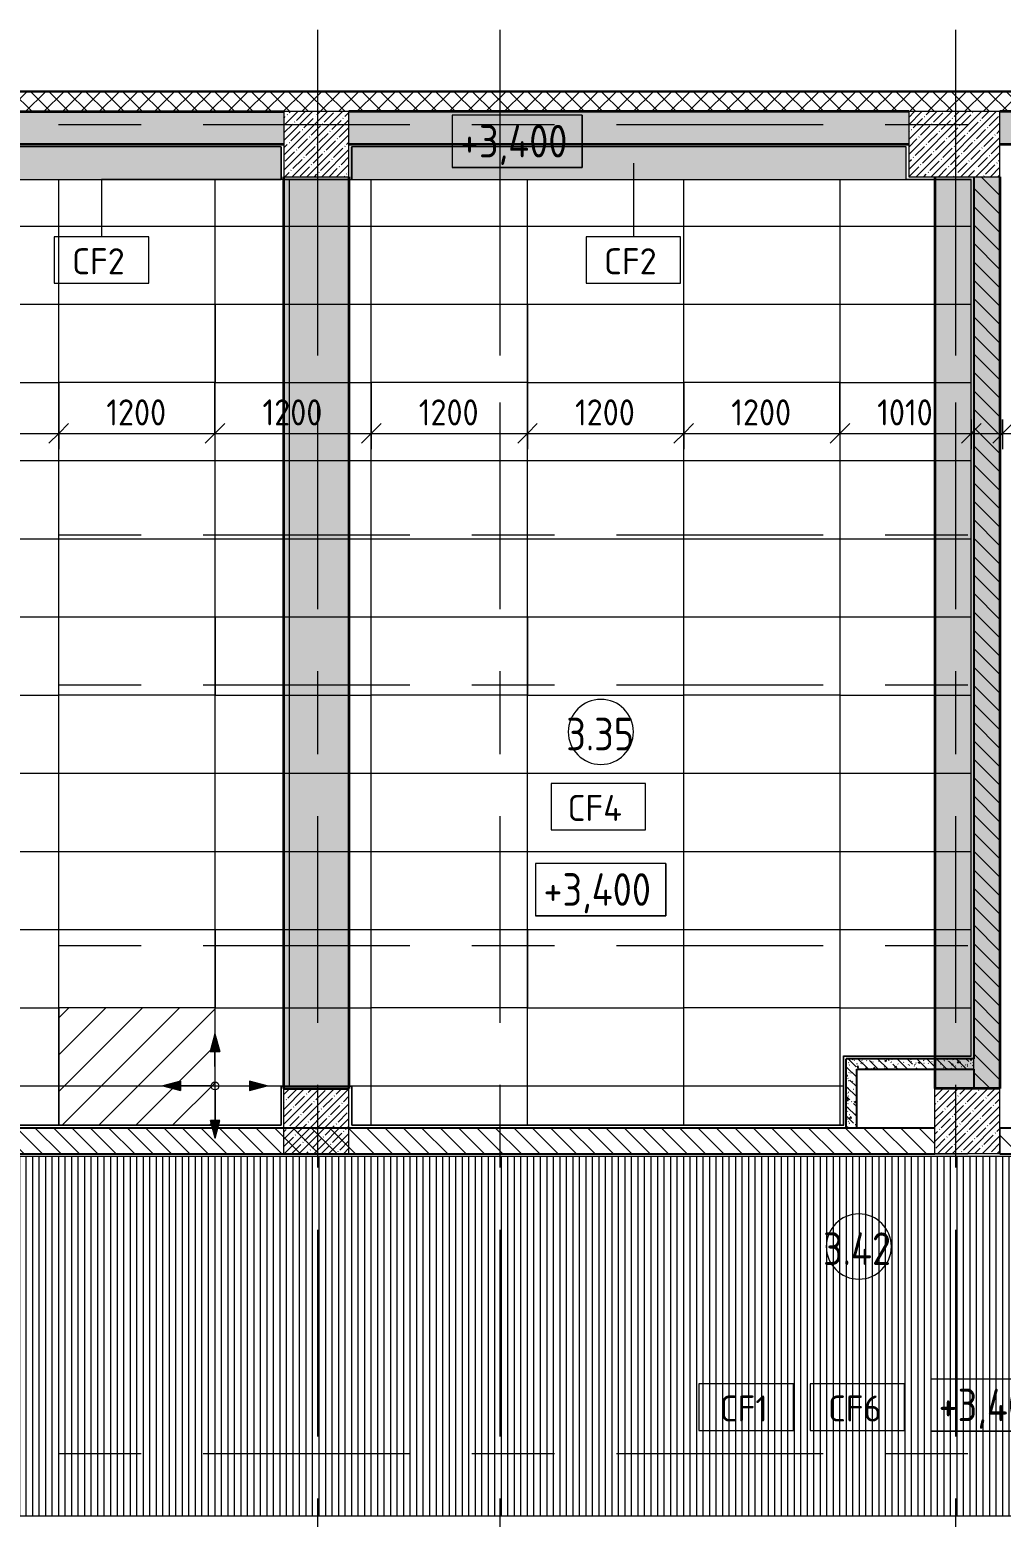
# Model space of a CAD drawing. Header units: millimetres. Extents: x 81469 to 281789, y -8553 to 29000.
# Drawn here: x 103598 to 111060, y 10610 to 22028 of the extents above; entities that cross this region are included whole.
import ezdxf

# ---------------------------------------------------------------- set-up
doc = ezdxf.new("R2010")
doc.units = ezdxf.units.MM
doc.linetypes.add('Осевая', pattern=[3175, 635, -476.25, 1587.5, -476.25])
for name, color, linetype, lineweight in [('A-ANNO-DIMS', 7, 'Continuous', 9), ('A-ANNO-DIMS-100', 7, 'Continuous', 9), ('A-AREA-IDEN', 7, 'Continuous', 9), ('A-CLNG', 7, 'Continuous', 9), ('A-CLNG-IDEN', 7, 'Continuous', 9), ('A-CLNG-PATT', 7, 'Continuous', 9), ('A-DETL', 7, 'Continuous', 9), ('A-DETL-GENF', 7, 'Continuous', 9), ('A-FLOR', 7, 'Continuous', 9), ('A-FLOR-1', 7, 'Continuous', 35), ('A-WALL', 7, 'Continuous', 9), ('G-ANNO-DIMS', 7, 'Continuous', 9), ('I-WALL', 7, 'Continuous', 9), ('S-COLS', 7, 'Continuous', 9), ('Оси', 7, 'Continuous', 9), ('Оси-2', 7, 'Осевая', 9)]:
    doc.layers.add(name, color=color, linetype=linetype, lineweight=lineweight)
for name, color, linetype, lineweight, true_color in [('A-DETL-GENF-1', 7, 'Continuous', 9, 0x004000), ('A-WALL-2', 7, 'Continuous', 25, 0x3c3c3c), ('A-WALL-3', 7, 'Continuous', 35, 0x3c3c3c), ('A-WALL-FNSH-1', 7, 'Continuous', 9, 0x3c3c3c), ('A-WALL-FNSH-2', 7, 'Continuous', 13, 0x3c3c3c)]:
    doc.layers.add(name, color=color, linetype=linetype, lineweight=lineweight, true_color=true_color)
doc.styles.add('GOST Common', font='GOST_Common.ttf', dxfattribs={"width": 0.9, "height": 250})
doc.styles.add('GOST Common_1', font='GOST_Common.ttf', dxfattribs={"height": 200})
doc.styles.add('ISOCPEUR_1', font='isocpeur.ttf', dxfattribs={"width": 0.9, "height": 200})
doc.dimstyles.new('ISO-2_0_0_9К_Средний_округл2', dxfattribs={"dimscale": 304.8, "dimtxt": 199.196235, "dimasz": 0.492126, "dimexe": 0.393701, "dimexo": 0, "dimgap": 0, "dimtad": 1, "dimdec": 0, "dimrnd": 10, "dimzin": 0, "dimdsep": 46, "dimtxsty": 'ISOCPEUR_1', "dimblk1": 'OBLIQUE', "dimblk2": 'OBLIQUE', "dimsah": 1, "dimcen": 0.09, "dimdle": 0.393701, "dimazin": 0, "dimtfac": 1, "dimtdec": 4, "dimtix": 1, "dimtmove": 0, "dimatfit": 3, "dimfxl": 1, "dimtvp": 1, "dimtolj": 1, "dimtzin": 0, "dimarcsym": 2})
pattern_1 = [(45, (0, 0), (-57.024626, 57.024626), []), (45, (57.025, 0), (-57.024626, 57.024626), [100.806, -20.161, 3.353, -16.808])]
pattern_2 = [(135, (0, 0), (-70.71068, -70.71068), [])]
pattern_3 = [(135, (0, 0), (-75.43415, -75.43415), [106.68, -17.78, 3.556, -17.78]), (135, (0, 75.39), (-75.43415, -75.43415), []), (50, (0, 0), (127.52922, -11.15758), [13.335, -146.685]), (355, (0, 0), (-24.66966, 133.74002), [10.668, -117.348]), (100.451, (10.63, -0.93), (102.85973, 122.58178), [11.333, -124.663]), (46.184, (0, 35.56), (189.75516, -29.43036), [20.002, -220.027]), (96.636, (15.81, 33.1), (166.1822, 173.1996), [17, -186.995]), (351.184, (0, 35.56), (166.18393, 173.19757), [16.002, -176.022]), (21, (17.78, 26.67), (106.130265, -71.58603), [13.335, -146.685]), (326, (17.78, 26.67), (43.26188, 128.93175), [10.668, -117.348]), (71.451, (26.62, 20.7), (149.39198, 57.34505), [11.333, -124.663]), (37.5, (0, 0), (2.162228, 59.188357), [3.353, -112.573, 3.353, -115.773, -117.793]), (37.5, (0, 0), (2.162228, 59.188357), [-235.052, 3.353, -114.44]), (7.5, (0, 0), (46.773857, 70.126152), [3.353, -64.567, 3.353, -109.906, -44.894]), (7.5, (0, 0), (46.773857, 70.126152), [-181.178, 3.353, -41.542]), (327.5, (-39.65, 0), (94.913671, -4.010093), [3.353, -41.097, 3.353, -135.331, -184.023]), (327.5, (-39.65, 0), (94.913671, -4.010093), [-183.134, 3.353, -180.67]), (317.5, (-57.43, 0), (103.69057, 17.79882), [3.353, -54.432, 3.353, -88.748, -130.683]), (317.5, (-57.43, 0), (103.69057, 17.79882), [-149.885, 3.353, -127.33])]
pattern_4 = [(180, (105021.1, 15120.96), (-7e-14, -600), []), (270, (105021.1, 15121), (1200, 7e-14), [])]

# ---------------------------------------------------------------- blocks, each defined once
blk = doc.blocks.new('BSC_Колонна _Прямоугольная - 500х500-23282986-План потолков с обозначением видов отделки и геометрии 3 этажа в осях 23-33')
at = {"layer": 'S-COLS'}
h = blk.add_hatch(dxfattribs=at)
h.set_pattern_fill('FP_12', color=256, style=0, pattern_type=2)
h.set_pattern_definition([(45, (-105800, -21150), (-57.024626, 57.024626), []), (45, (-105742.975, -21150), (-57.024626, 57.024626), [100.806, -20.161, 3.353, -16.808])])
h.paths.add_polyline_path([(-250, -250), (250, -250), (250, 250), (-250, 250)])
for p, q in [((250, 250), (-250, 250)), ((-250, 250), (-250, -250)), ((250, -250), (250, 250)), ((-250, -250), (250, -250))]:
    blk.add_line(p, q, dxfattribs=at)
blk = doc.blocks.new('BSC_Колонна _Прямоугольная - 700х500-V3-План потолков с обозначением видов отделки и геометрии 3 этажа в осях 23-33')
at = {"layer": 'S-COLS'}
h = blk.add_hatch(dxfattribs=at)
h.set_pattern_fill('FP_17', color=256, style=0, pattern_type=2)
h.set_pattern_definition([(45, (-110700, -21150), (-57.024626, 57.024626), []), (45, (-110642.975, -21150), (-57.024626, 57.024626), [100.806, -20.161, 3.353, -16.808])])
h.paths.add_polyline_path([(-350, -250), (350, -250), (350, 250), (-350, 250)])
for p, q in [((350, 250), (-350, 250)), ((-350, 250), (-350, -250)), ((350, -250), (350, 250)), ((-350, -250), (350, -250))]:
    blk.add_line(p, q, dxfattribs=at)
blk = doc.blocks.new('Начало раскладки_красным - Начало раскладки_красным-26102174-План потолков с обозначением видов отделки и геометрии 3 этажа в осях 23-33')
at = {"layer": 'A-DETL-GENF'}
for points in [[(-36, 265), (36, 265), (0, 400)], [(-265, -36), (-265, 36), (-400, 0)], [(265, -36), (400, 0), (265, 36)], [(0, -400), (36, -265), (-36, -265)]]:
    blk.add_hatch(color=256, dxfattribs=at).paths.add_polyline_path(points)
for p, q in [((0, 400), (-36, 265)), ((0, 400), (-36, 265)), ((36, 265), (0, 400)), ((0, 400), (36, 265)), ((-36, 265), (36, 265)), ((-36, 265), (36, 265)), ((0, 30), (0, 265)), ((-265, 36), (-400, 0)), ((-400, 0), (-265, 36)), ((-400, 0), (-265, -36)), ((-400, 0), (-265, -36)), ((-265, -36), (-265, 36)), ((-265, 36), (-265, -36)), ((-30, 0), (-265, 0)), ((30, 0), (265, 0)), ((400, 0), (265, 36)), ((265, 36), (265, -36)), ((400, 0), (265, 36)), ((265, 36), (265, -36)), ((400, 0), (265, -36)), ((0, -30), (0, -265)), ((265, -36), (400, 0)), ((36, -265), (-36, -265)), ((-36, -265), (0, -400)), ((0, -400), (-36, -265)), ((-36, -265), (36, -265)), ((0, -400), (36, -265)), ((0, -400), (36, -265))]:
    blk.add_line(p, q, dxfattribs=at)
blk.add_circle((0, 0), 30, dxfattribs=at)
blk = doc.blocks.new('Марка_Помещения - Номер-25198446-План потолков с обозначением видов отделки и геометрии 3 этажа в осях 23-33')
at = {"layer": 'A-AREA-IDEN'}
for start, end in [(360, 180), (180, 360)]:
    blk.add_arc((0, 0), 2.5, start, end, dxfattribs=at)
blk = doc.blocks.new('М_потолков - Марка_ Имя типа-25382930-План потолков с обозначением видов отделки и геометрии 3 этажа в осях 23-33')
at = {"layer": 'A-CLNG-IDEN'}
for p, q in [((3.625, 1.984375), (-3.625, 1.984375)), ((-3.625, 1.984375), (-3.625, -1.59375)), ((3.625, -1.59375), (3.625, 1.984375)), ((-3.625, -1.59375), (3.625, -1.59375))]:
    blk.add_line(p, q, dxfattribs=at)
blk = doc.blocks.new('Высотные отметки - 10х4_h_-17668695-План потолков с обозначением видов отделки и геометрии 3 этажа в осях 23-33')
at = {"layer": 'G-ANNO-DIMS'}
for p, q in [((-5, 4), (-5, 0)), ((5, 4), (-5, 4)), ((5, 4), (-5, 4)), ((-5, 4), (-5, 0)), ((5, 4), (5, 0)), ((5, 0), (5, 4)), ((5, 0), (-5, 0)), ((-5, 0), (5, 0))]:
    blk.add_line(p, q, dxfattribs=at)
blk = doc.blocks.new('DIMBLOCK38-План потолков с обозначением видов отделки и геометрии 3 этажа в осях 23-33')
at = {"layer": 'A-ANNO-DIMS-100'}
for p, q in [((102621, 19321), (102621, 18810)), ((102621, 18930), (102621, 19321)), ((103821, 19321), (103821, 18810)), ((103821, 18930), (103821, 19321)), ((102621, 18930), (103821, 18930))]:
    blk.add_line(p, q, dxfattribs=at)
at = {"layer": 'A-ANNO-DIMS-100', "lineweight": 20}
for p, q in [((102621, 18930), (102696, 19005)), ((103821, 18930), (103896, 19005)), ((102621, 18930), (102546, 18855)), ((103821, 18930), (103746, 18855))]:
    blk.add_line(p, q, dxfattribs=at)
at = {"layer": 'A-ANNO-DIMS-100', "color": 0, "insert": (102986, 19191), "char_height": 200, "width": 565.41, "attachment_point": 1, "line_spacing_factor": 1.149209, "style": 'ISOCPEUR_1'}
blk.add_mtext('1200', dxfattribs=at)
blk = doc.blocks.new('_Oblique')
at = {"color": 0, "linetype": 'ByBlock', "lineweight": -2}
blk.add_line((-0.5, -0.5), (0.5, 0.5), dxfattribs=at)
blk = doc.blocks.new('DIMBLOCK39-План потолков с обозначением видов отделки и геометрии 3 этажа в осях 23-33')
at = {"layer": 'A-ANNO-DIMS-100'}
for p, q in [((103821, 19321), (103821, 18810)), ((103821, 18930), (103821, 19321)), ((105021, 19321), (105021, 18810)), ((105021, 18930), (105021, 19321)), ((103821, 18930), (105021, 18930))]:
    blk.add_line(p, q, dxfattribs=at)
at = {"layer": 'A-ANNO-DIMS-100', "lineweight": 20}
for p, q in [((103821, 18930), (103896, 19005)), ((105021, 18930), (105096, 19005)), ((103821, 18930), (103746, 18855)), ((105021, 18930), (104946, 18855))]:
    blk.add_line(p, q, dxfattribs=at)
at = {"layer": 'A-ANNO-DIMS-100', "color": 0, "insert": (104186, 19191), "char_height": 200, "width": 565.41, "attachment_point": 1, "line_spacing_factor": 1.149209, "style": 'ISOCPEUR_1'}
blk.add_mtext('1200', dxfattribs=at)
blk = doc.blocks.new('DIMBLOCK40-План потолков с обозначением видов отделки и геометрии 3 этажа в осях 23-33')
at = {"layer": 'A-ANNO-DIMS-100'}
for p, q in [((105021, 19321), (105021, 18810)), ((105021, 18930), (105021, 19321)), ((106221, 19321), (106221, 18810)), ((106221, 18930), (106221, 19321)), ((105021, 18930), (106221, 18930))]:
    blk.add_line(p, q, dxfattribs=at)
at = {"layer": 'A-ANNO-DIMS-100', "lineweight": 20}
for p, q in [((105021, 18930), (105096, 19005)), ((106221, 18930), (106296, 19005)), ((105021, 18930), (104946, 18855)), ((106221, 18930), (106146, 18855))]:
    blk.add_line(p, q, dxfattribs=at)
at = {"layer": 'A-ANNO-DIMS-100', "color": 0, "insert": (105386, 19191), "char_height": 200, "width": 565.41, "attachment_point": 1, "line_spacing_factor": 1.149209, "style": 'ISOCPEUR_1'}
blk.add_mtext('1200', dxfattribs=at)
blk = doc.blocks.new('DIMBLOCK41-План потолков с обозначением видов отделки и геометрии 3 этажа в осях 23-33')
at = {"layer": 'A-ANNO-DIMS-100'}
for p, q in [((106221, 19321), (106221, 18810)), ((106221, 18930), (106221, 19321)), ((107421, 19321), (107421, 18810)), ((107421, 18930), (107421, 19321)), ((106221, 18930), (107421, 18930))]:
    blk.add_line(p, q, dxfattribs=at)
at = {"layer": 'A-ANNO-DIMS-100', "lineweight": 20}
for p, q in [((106221, 18930), (106296, 19005)), ((107421, 18930), (107496, 19005)), ((106221, 18930), (106146, 18855)), ((107421, 18930), (107346, 18855))]:
    blk.add_line(p, q, dxfattribs=at)
at = {"layer": 'A-ANNO-DIMS-100', "color": 0, "insert": (106586, 19191), "char_height": 200, "width": 565.41, "attachment_point": 1, "line_spacing_factor": 1.149209, "style": 'ISOCPEUR_1'}
blk.add_mtext('1200', dxfattribs=at)
blk = doc.blocks.new('DIMBLOCK42-План потолков с обозначением видов отделки и геометрии 3 этажа в осях 23-33')
at = {"layer": 'A-ANNO-DIMS-100'}
for p, q in [((107421, 19321), (107421, 18810)), ((107421, 18930), (107421, 19321)), ((108621, 19321), (108621, 18810)), ((108621, 18930), (108621, 19321)), ((107421, 18930), (108621, 18930))]:
    blk.add_line(p, q, dxfattribs=at)
at = {"layer": 'A-ANNO-DIMS-100', "lineweight": 20}
for p, q in [((107421, 18930), (107496, 19005)), ((108621, 18930), (108696, 19005)), ((107421, 18930), (107346, 18855)), ((108621, 18930), (108546, 18855))]:
    blk.add_line(p, q, dxfattribs=at)
at = {"layer": 'A-ANNO-DIMS-100', "color": 0, "insert": (107786, 19191), "char_height": 200, "width": 565.41, "attachment_point": 1, "line_spacing_factor": 1.149209, "style": 'ISOCPEUR_1'}
blk.add_mtext('1200', dxfattribs=at)
blk = doc.blocks.new('DIMBLOCK43-План потолков с обозначением видов отделки и геометрии 3 этажа в осях 23-33')
at = {"layer": 'A-ANNO-DIMS-100'}
for p, q in [((108621, 19321), (108621, 18810)), ((108621, 18930), (108621, 19321)), ((109821, 19321), (109821, 18810)), ((109821, 18930), (109821, 19321)), ((108621, 18930), (109821, 18930))]:
    blk.add_line(p, q, dxfattribs=at)
at = {"layer": 'A-ANNO-DIMS-100', "lineweight": 20}
for p, q in [((108621, 18930), (108696, 19005)), ((109821, 18930), (109896, 19005)), ((108621, 18930), (108546, 18855)), ((109821, 18930), (109746, 18855))]:
    blk.add_line(p, q, dxfattribs=at)
at = {"layer": 'A-ANNO-DIMS-100', "color": 0, "insert": (108986, 19191), "char_height": 200, "width": 565.41, "attachment_point": 1, "line_spacing_factor": 1.149209, "style": 'ISOCPEUR_1'}
blk.add_mtext('1200', dxfattribs=at)
blk = doc.blocks.new('DIMBLOCK44-План потолков с обозначением видов отделки и геометрии 3 этажа в осях 23-33')
at = {"layer": 'A-ANNO-DIMS-100'}
for p, q in [((109821, 19321), (109821, 18810)), ((109821, 18930), (109821, 19321)), ((110830, 19036), (110830, 18810)), ((110830, 18930), (110830, 19036)), ((109821, 18930), (110950, 18930))]:
    blk.add_line(p, q, dxfattribs=at)
at = {"layer": 'A-ANNO-DIMS-100', "lineweight": 20}
for p, q in [((109821, 18930), (109896, 19005)), ((110830, 18930), (110905, 19005)), ((109821, 18930), (109746, 18855)), ((110830, 18930), (110755, 18855))]:
    blk.add_line(p, q, dxfattribs=at)
at = {"layer": 'A-ANNO-DIMS-100', "color": 0, "insert": (110107, 19191), "char_height": 200, "width": 524.04, "attachment_point": 1, "line_spacing_factor": 1.149209, "style": 'ISOCPEUR_1'}
blk.add_mtext('1010', dxfattribs=at)
blk = doc.blocks.new('DIMBLOCK45-План потолков с обозначением видов отделки и геометрии 3 этажа в осях 23-33')
at = {"layer": 'A-ANNO-DIMS-100'}
for p, q in [((111671, 19321), (111671, 18810)), ((111671, 18930), (111671, 19321)), ((111070, 19036), (111070, 18810)), ((111070, 18930), (111070, 19036)), ((110950, 18930), (111671, 18930))]:
    blk.add_line(p, q, dxfattribs=at)
at = {"layer": 'A-ANNO-DIMS-100', "lineweight": 20}
for p, q in [((111070, 18930), (111145, 19005)), ((111671, 18930), (111746, 19005)), ((111070, 18930), (110995, 18855)), ((111671, 18930), (111596, 18855))]:
    blk.add_line(p, q, dxfattribs=at)
at = {"layer": 'A-ANNO-DIMS-100', "color": 0, "insert": (111181, 19191), "char_height": 200, "width": 455.09, "attachment_point": 1, "line_spacing_factor": 1.149209, "style": 'ISOCPEUR_1'}
blk.add_mtext('600', dxfattribs=at)

msp = doc.modelspace()

# ---------------------------------------------------------------- hatches: boundary and pattern name
at = {"layer": 'A-CLNG-PATT'}
h = msp.add_hatch(color=256, dxfattribs=at)
h.paths.add_polyline_path([(104588.5, 20879), (105529, 20879), (105529, 21129), (100821, 21129), (100821, 20879), (101718.5, 20879)])
h.paths.add_polyline_path([(110328.4, 20879), (110329, 20879), (110328.4, 21129), (106071, 21129), (106071, 20879), (107458.4, 20879)])
h = msp.add_hatch(dxfattribs=at)
h.set_pattern_fill('FP_23', color=256, style=0, pattern_type=2)
h.set_pattern_definition(pattern_4)
h.paths.add_polyline_path([(109849, 13621), (109849, 14151), (110550, 14151), (110550, 20879), (106050, 20879), (106050, 13921), (106071, 13921), (106071, 13621), (107458.4, 13621)])
h.paths.add_polyline_path([(105421.1, 13621), (105529, 13621), (105529, 13921), (105550, 13921), (105550, 20879), (100821, 20879), (100821, 13921), (101121, 13921), (101121, 13621), (104994.5, 13621), (104985, 13656.2), (105057.5, 13656.2), (105048.1, 13621), (105286.1, 13621)])
h.paths.add_polyline_path([(104756.4, 13884.6), (104621.1, 13920.7), (104756.3, 13957)])
h.paths.add_polyline_path([(105285.9, 13884.9), (105285.9, 13957.4), (105421.1, 13921.2), (105367.7, 13906.8)])
h.paths.add_polyline_path([(104984.7, 14185.7), (105021.1, 14320.1), (105057.2, 14185.8), (105021.1, 14185.7)])
h.paths.add_polyline_path([(109821.1, 14521), (108621.1, 14521), (108621.1, 15121), (109821.1, 15121)])
h.paths.add_polyline_path([(107421.1, 14521), (106221.1, 14521), (106221.1, 15121), (107421.1, 15121)])
h.paths.add_polyline_path([(104984.7, 14521), (103821.1, 14521), (103821.1, 15121), (105021.1, 15121), (105021.1, 14521)])
h.paths.add_polyline_path([(101718.5, 14521), (101421.1, 14521), (101421.1, 15121), (102621.1, 15121), (102621.1, 14521)])
h.paths.add_polyline_path([(109821.1, 16921), (108621.1, 16921), (108621.1, 17521), (109821.1, 17521), (109821.1, 17514.4)])
h.paths.add_polyline_path([(107421.1, 16921), (106221.1, 16921), (106221.1, 17521), (107421.1, 17521), (107421.1, 17514.4)])
h.paths.add_polyline_path([(104588.5, 16921), (103821.1, 16921), (103821.1, 17521), (105021.1, 17521), (105021.1, 16921)])
h.paths.add_polyline_path([(101718.5, 16921), (101421.1, 16921), (101421.1, 17521), (102621.1, 17521), (102621.1, 16921)])
h.paths.add_polyline_path([(108621.1, 19321), (108621.1, 19921), (109821.1, 19921), (109821.1, 19321)])
h.paths.add_polyline_path([(107421.1, 19321), (106221.1, 19321), (106221.1, 19921), (107421.1, 19921), (107421.1, 19569.2)])
h.paths.add_polyline_path([(103821.1, 19321), (103821.1, 19921), (105021.1, 19921), (105021.1, 19321), (104588.5, 19321)])
h.paths.add_polyline_path([(101718.5, 19321), (101421.1, 19321), (101421.1, 19921), (102621.1, 19921), (102621.1, 19321)])
h = msp.add_hatch(dxfattribs=at)
h.set_pattern_fill('FP_23', color=256, style=0, pattern_type=2)
h.set_pattern_definition(pattern_4)
h.paths.add_polyline_path([(106048.5, 13921), (106050, 13921), (106050, 20879), (105550, 20879), (105550, 13921), (106023.4, 13921)])
h.paths.add_polyline_path([(110550, 14151), (110829, 14151), (110829, 20879), (110550, 20879), (110550, 14253.4)])
h = msp.add_hatch(dxfattribs=at)
h.set_pattern_fill('FP_29', color=256, style=0, pattern_type=2)
h.set_pattern_definition([(90, (100421, 23567.89), (-50, 3e-15), [])])
h.paths.add_polyline_path([(121189, 10621), (121189, 12429), (120359, 12429), (120359, 13379), (98721, 13379), (98721, 11730.7), (98755.1, 11603.8), (98721, 11603.7), (98721, 11341), (98983.8, 11341), (98983.7, 11375.4), (99112.4, 11341), (100830, 11341), (100830, 10621), (118938.4, 10621)])
at = {"layer": 'A-DETL-GENF-1'}
h = msp.add_hatch(dxfattribs=at)
h.set_pattern_fill('FP_33', color=256, style=0, pattern_type=2)
h.set_pattern_definition([(45, (0, 0), (-141.42136, 141.42136), [])])
h.paths.add_polyline_path([(104984.7, 13620), (104994.8, 13620), (104985, 13656.2), (105021.1, 13656.2), (105021.1, 14185.7), (104985, 14186.9), (105021.1, 14321), (105021.1, 14521), (103821.1, 14521), (103821.1, 13620), (104756.4, 13620)])
h.paths.add_polyline_path([(104756.4, 13884.6), (104621.1, 13920.7), (104756.3, 13957)])
at = {"layer": 'A-FLOR'}
h = msp.add_hatch(dxfattribs=at)
h.set_pattern_fill('FP_1', color=256, style=0, pattern_type=2)
h.set_pattern_definition(pattern_1)
h.paths.add_polyline_path([(98848.5, 11120), (100589, 11120), (100589, 11320), (99047.4, 11320), (98983.8, 11302.9), (98983.7, 11320), (98212.2, 11320), (98212.3, 11302.6), (98147.2, 11320), (97639, 11320), (97639, 11120)])
h.paths.add_polyline_path([(111050, 13900), (111050, 20900), (110550, 20900), (110550, 13900)])
h.paths.add_polyline_path([(116100.4, 13900), (116100.4, 20900), (115600.4, 20900), (115600.4, 13900), (116068.4, 13900)])
h.paths.add_polyline_path([(105550, 13900), (106050, 13900), (106050, 20900), (105550, 20900), (105550, 15459.6)])
at = {"layer": 'A-WALL'}
h = msp.add_hatch(dxfattribs=at)
h.set_pattern_fill('FP_2', color=256, style=0, pattern_type=2)
h.set_pattern_definition([(45, (0, 0), (-70.71068, 70.71068), []), (135, (0, 0), (-70.71068, -70.71068), [])])
h.paths.add_polyline_path([(125080, 21400), (125230, 21400), (125230, 21550), (96610, 21550), (96610, 21400), (124830, 21400)])
h.paths.add_polyline_path([(93310, 21400), (93310, 21550), (93290, 21550), (93290, 21400)])
at = {"layer": 'I-WALL'}
h = msp.add_hatch(dxfattribs=at)
h.set_pattern_fill('FP_1', color=256, style=0, pattern_type=2)
h.set_pattern_definition(pattern_1)
h.paths.add_polyline_path([(110350, 21150), (110350, 21400), (106050, 21400), (106050, 21150), (110328.4, 21150)])
h.paths.add_polyline_path([(121040, 21150), (121040, 21400), (120850, 21400), (120850, 21150)])
h.paths.add_polyline_path([(120150, 21150), (120150, 21400), (116100.4, 21400), (116100.4, 21150), (118938.4, 21150)])
h.paths.add_polyline_path([(105550, 21150), (105550, 21400), (100800, 21400), (100800, 21150), (104588.5, 21150)])
h.paths.add_polyline_path([(115600.4, 21150), (115600.4, 21400), (111050, 21400), (111050, 21150), (114633.4, 21150)])
h = msp.add_hatch(dxfattribs=at)
h.set_pattern_fill('FP_3', color=256, style=0, pattern_type=2)
h.set_pattern_definition(pattern_2)
h.paths.add_polyline_path([(111050, 13900), (111050, 20900), (110850, 20900), (110850, 13900)])
h = msp.add_hatch(dxfattribs=at)
h.set_pattern_fill('FP_9', color=256, style=0, pattern_type=2)
h.set_pattern_definition(pattern_3)
h.paths.add_polyline_path([(109950, 13600), (109950, 14130), (109870, 14130), (109870, 13600)])
h = msp.add_hatch(dxfattribs=at)
h.set_pattern_fill('FP_9', color=256, style=0, pattern_type=2)
h.set_pattern_definition(pattern_3)
h.paths.add_polyline_path([(110328.4, 14050), (110850, 14050), (110850, 14130), (109950, 14130), (109950, 14050)])
h = msp.add_hatch(dxfattribs=at)
h.set_pattern_fill('FP_3', color=256, style=0, pattern_type=2)
h.set_pattern_definition(pattern_2)
h.paths.add_polyline_path([(115600, 13400), (115600, 13600), (112892.1, 13600), (112871.2, 13522), (112850.3, 13600), (111050, 13600), (111050, 13400), (113198.4, 13400)])
h.paths.add_polyline_path([(120460, 13400), (120930, 13400), (120930, 13600), (116100, 13600), (116100, 13400), (120380, 13400)])
h.paths.add_polyline_path([(110550, 13400), (110550, 13600), (105042.5, 13600), (105021.4, 13521), (105000.1, 13600), (101100, 13600), (101100, 13400), (110328.4, 13400)])
at = {"layer": 'S-COLS'}
h = msp.add_hatch(dxfattribs=at)
h.set_pattern_fill('FP_1', color=256, style=0, pattern_type=2)
h.set_pattern_definition(pattern_1)
h.paths.add_polyline_path([(105550, 13400), (106050, 13400), (106050, 13900), (105550, 13900), (105550, 13404.9)])
h = msp.add_hatch(dxfattribs=at)
h.set_pattern_fill('FP_1', color=256, style=0, pattern_type=2)
h.set_pattern_definition(pattern_1)
h.paths.add_polyline_path([(110550, 13400), (111050, 13400), (111050, 13900), (110550, 13900), (110550, 13404.9)])

# ---------------------------------------------------------------- linework, layer by layer
at = {"layer": 'A-CLNG'}
for p, q in [((105529, 21129), (100821, 21129)), ((105529, 20879), (105529, 21129)), ((110329, 21129), (106071, 21129)), ((110329, 20879), (110329, 21129)), ((100821, 20879), (105529, 20879)), ((105550, 20879), (110829, 20879)), ((103821.1, 19321), (103821.1, 19921)), ((103821.1, 19921), (105021.1, 19921)), ((105021.1, 19921), (105021.1, 19321)), ((106221.1, 19321), (106221.1, 19921)), ((106221.1, 19921), (107421.1, 19921)), ((107421.1, 19921), (107421.1, 19321)), ((108621.1, 19321), (108621.1, 19921)), ((108621.1, 19921), (109821.1, 19921)), ((109821.1, 19921), (109821.1, 19321)), ((105021.1, 19321), (103821.1, 19321)), ((107421.1, 19321), (106221.1, 19321)), ((109821.1, 19321), (108621.1, 19321)), ((103821.1, 16921), (103821.1, 17521)), ((103821.1, 17521), (105021.1, 17521)), ((105021.1, 17521), (105021.1, 16921)), ((106221.1, 16921), (106221.1, 17521)), ((106221.1, 17521), (107421.1, 17521)), ((107421.1, 17521), (107421.1, 16921)), ((108621.1, 16921), (108621.1, 17521)), ((108621.1, 17521), (109821.1, 17521)), ((109821.1, 17521), (109821.1, 16921)), ((105021.1, 16921), (103821.1, 16921)), ((107421.1, 16921), (106221.1, 16921)), ((109821.1, 16921), (108621.1, 16921)), ((103821.1, 14521), (103821.1, 15121)), ((103821.1, 15121), (105021.1, 15121)), ((105021.1, 15121), (105021.1, 14521)), ((106221.1, 14521), (106221.1, 15121)), ((106221.1, 15121), (107421.1, 15121)), ((107421.1, 15121), (107421.1, 14521)), ((108621.1, 14521), (108621.1, 15121)), ((108621.1, 15121), (109821.1, 15121)), ((109821.1, 15121), (109821.1, 14521)), ((105021.1, 14521), (103821.1, 14521)), ((107421.1, 14521), (106221.1, 14521)), ((109821.1, 14521), (108621.1, 14521)), ((106071, 13921), (106071, 13621)), ((101121, 13621), (104994.5, 13621)), ((105048.1, 13621), (105529, 13621)), ((120359, 13379), (98721, 13379)), ((100830, 10621), (121189, 10621))]:
    msp.add_line(p, q, dxfattribs=at)
at = {"layer": 'A-CLNG-IDEN'}
for p, q in [((108234.9, 21004.8), (108234.9, 20439.8)), ((104149.4, 20879), (104149.4, 20439.8)), ((105575, 20879), (104149.4, 20879))]:
    msp.add_line(p, q, dxfattribs=at)
at = {"layer": 'A-DETL'}
for p, q in [((105021.1, 14521), (103821.1, 14521)), ((103821.1, 14521), (103821.1, 13620)), ((105021.1, 14320.1), (105021.1, 14521)), ((105021.1, 13656.2), (105021.1, 14185.7)), ((103821.1, 13620), (104994.8, 13620))]:
    msp.add_line(p, q, dxfattribs=at)
at = {"layer": 'A-FLOR-1'}
for p, q in [((105550, 13900), (105550, 20900)), ((106050, 20900), (106050, 13900)), ((110550, 20900), (110550, 13900)), ((111050, 20900), (111050, 13900)), ((105550, 13900), (106050, 13900)), ((111050, 13900), (110550, 13900))]:
    msp.add_line(p, q, dxfattribs=at)
at = {"layer": 'A-WALL'}
for p, q in [((125230, 21550), (96610, 21550)), ((110850, 14050), (110850, 14130)), ((110850, 13900), (111050, 13900)), ((110550, 13400), (110550, 13600)), ((111050, 13600), (111050, 13400))]:
    msp.add_line(p, q, dxfattribs=at)
at = {"layer": 'A-WALL-2'}
for p, q in [((110850, 20900), (110850, 14130)), ((109870, 13600), (109870, 14130)), ((110850, 14130), (109870, 14130)), ((109950, 13600), (109950, 14050)), ((109950, 14050), (110850, 14050)), ((110850, 14050), (110850, 13900)), ((101100, 13600), (105000.1, 13600)), ((105042.5, 13600), (110550, 13600)), ((111050, 13600), (112850.3, 13600)), ((101100, 13400), (110550, 13400)), ((111050, 13400), (115600, 13400))]:
    msp.add_line(p, q, dxfattribs=at)
at = {"layer": 'A-WALL-3'}
for p, q in [((100800, 21400), (105550, 21400)), ((110350, 21400), (106050, 21400)), ((115600.4, 21400), (111050, 21400)), ((100800, 21150), (105550, 21150)), ((106050, 21150), (110350, 21150)), ((111050, 21150), (115600.4, 21150))]:
    msp.add_line(p, q, dxfattribs=at)
at = {"layer": 'A-WALL-FNSH-1'}
msp.add_line((125238, 21558), (96610, 21558), dxfattribs=at)
at = {"layer": 'A-WALL-FNSH-2'}
msp.add_line((125233, 21553), (96610, 21553), dxfattribs=at)
at = {"layer": 'I-WALL'}
for p, q in [((105529, 21130), (100820, 21130)), ((104650.2, 21130), (104650.2, 21129)), ((105529, 21130), (105529, 21129)), ((105530, 21130), (105530, 20879)), ((110330, 21130), (106070, 21130)), ((106070, 20879), (106070, 21130)), ((106071, 21129), (106070, 21129)), ((106071, 21129), (106071, 20879)), ((106850.4, 21130), (106850.4, 21129)), ((107750.4, 21130), (107750.4, 21129)), ((109050.4, 21130), (109050.4, 21129)), ((109950.4, 21130), (109950.4, 21129)), ((110329, 21130), (110329, 21129)), ((110330, 20880), (110330, 21130)), ((105570, 20900), (106050, 20900)), ((110350, 20900), (110850, 20900)), ((105529, 20879.5), (105530, 20879.5)), ((105550, 20879), (105530, 20879)), ((106050, 20880), (105550, 20880)), ((105590, 20880), (105590, 13920)), ((106050, 20880), (106070, 20880)), ((110830, 20880), (110330, 20880)), ((110829, 14151), (110829, 20879)), ((110830, 14150), (110830, 20880)), ((109849, 13621), (109849, 14151)), ((109849, 14151), (110829, 14151)), ((109850, 13620), (109850, 14150)), ((109850, 14150), (110830, 14150)), ((105529, 13621), (105529, 13921)), ((105529, 13921), (106071, 13921)), ((105530, 13921), (105530, 13620)), ((105530, 13920), (106071, 13920)), ((106050, 13900), (105550, 13900)), ((106070, 13920), (106070, 13620)), ((101120, 13620), (104994.8, 13620)), ((105047.8, 13620), (105530, 13620)), ((105529, 13621), (105530, 13621)), ((106071, 13621), (109849, 13621)), ((106071, 13621), (106071, 13620)), ((106071, 13620), (109850, 13620)), ((120360, 13380), (98721, 13380)), ((100829, 10620), (121210, 10620))]:
    msp.add_line(p, q, dxfattribs=at)
at = {"layer": 'S-COLS'}
for p, q in [((105550, 13400), (105550, 13900)), ((105550, 13900), (106050, 13900)), ((106050, 13400), (106050, 13900)), ((110550, 13600), (110550, 13900)), ((110550, 13900), (110850, 13900)), ((110850, 13900), (111050, 13900)), ((111050, 13600), (111050, 13900)), ((110550, 13400), (110550, 13600)), ((111050, 13400), (111050, 13600)), ((106050, 13400), (105550, 13400)), ((111050, 13400), (110550, 13400))]:
    msp.add_line(p, q, dxfattribs=at)
at = {"layer": 'Оси'}
for p, q in [((105810, 19528.3), (105810, 22028.3)), ((107210, 19528.3), (107210, 22028.3)), ((110710, 19528.3), (110710, 22028.3))]:
    msp.add_line(p, q, dxfattribs=at)
at = {"layer": 'Оси-2'}
for p, q in [((84769.4, 21300), (122580, 21300)), ((105810, 593.7), (105810, 19528.3)), ((107210, 593.7), (107210, 19528.3)), ((110710, 593.7), (110710, 19528.3)), ((84769.4, 18150), (122580, 18150)), ((84769.4, 17000), (122580, 17000)), ((84769.4, 15000), (121980, 15000)), ((84769.4, 13400), (121980, 13400)), ((84769.4, 11100), (122580, 11100))]:
    msp.add_line(p, q, dxfattribs=at)

# ---------------------------------------------------------------- block references
at = {"layer": 'A-AREA-IDEN', "xscale": 99.99999999999993, "yscale": 99.99999999999993, "zscale": 99.99999999999993}
for p in [(107984.7, 16638.4), (109966.1, 12687.8)]:
    msp.add_blockref('Марка_Помещения - Номер-25198446-План потолков с обозначением видов отделки и геометрии 3 этажа в осях 23-33', p, dxfattribs=at)
at = {"layer": 'A-CLNG-IDEN', "xscale": 99.99999999999993, "yscale": 99.99999999999993, "zscale": 99.99999999999993}
for p in [(104149.4, 20241.3), (108234.9, 20241.3), (107964.8, 16044.9), (109100.6, 11434.9), (109955, 11434.9)]:
    msp.add_blockref('М_потолков - Марка_ Имя типа-25382930-План потолков с обозначением видов отделки и геометрии 3 этажа в осях 23-33', p, dxfattribs=at)
at = {"layer": 'A-DETL-GENF', "rotation": 270.0335966872863}
msp.add_blockref('Начало раскладки_красным - Начало раскладки_красным-26102174-План потолков с обозначением видов отделки и геометрии 3 этажа в осях 23-33', (105021.1, 13921), dxfattribs=at)
at = {"layer": 'G-ANNO-DIMS', "xscale": 99.99999999999993, "yscale": 99.99999999999993, "zscale": 99.99999999999993}
for p in [(107342.3, 20971.4), (107983.9, 15227.1), (111018.8, 11270.3)]:
    msp.add_blockref('Высотные отметки - 10х4_h_-17668695-План потолков с обозначением видов отделки и геометрии 3 этажа в осях 23-33', p, dxfattribs=at)
at = {"layer": 'S-COLS'}
for name, p in [('BSC_Колонна _Прямоугольная - 500х500-23282986-План потолков с обозначением видов отделки и геометрии 3 этажа в осях 23-33', (105800, 21150)), ('BSC_Колонна _Прямоугольная - 700х500-V3-План потолков с обозначением видов отделки и геометрии 3 этажа в осях 23-33', (110700, 21150))]:
    msp.add_blockref(name, p, dxfattribs=at)

# ---------------------------------------------------------------- texts
at = {"layer": 'A-AREA-IDEN', "char_height": 250, "attachment_point": 1, "style": 'GOST Common'}
for s, insert, width in [('3.35', (107718.9, 16746.9), 663.797), ('3.42', (109691.4, 12796.3), 685.443)]:
    msp.add_mtext(s, dxfattribs=dict(at, insert=insert, width=width))
at = {"layer": 'A-CLNG-IDEN', "char_height": 200, "attachment_point": 1, "style": 'GOST Common_1'}
for s, insert, width in [('CF2', (103923.6, 20351.1), 529.114), ('CF2', (108009.1, 20351.1), 529.114), ('CF4', (107728.9, 16154.6), 553.164), ('CF1', (108897.8, 11544.6), 472.996), ('CF6', (109729.2, 11544.6), 529.114)]:
    msp.add_mtext(s, dxfattribs=dict(at, insert=insert, width=width))
at = {"layer": 'G-ANNO-DIMS', "char_height": 250, "width": 1055.976, "attachment_point": 1, "line_spacing_factor": 1.022761, "style": 'GOST Common'}
for insert in [(106902.3, 21298.1), (107543.9, 15553.8), (110578.8, 11597)]:
    msp.add_mtext('+3,400', dxfattribs=dict(at, insert=insert))

# ---------------------------------------------------------------- dimensions: what is measured, and where the dimension line sits
at = {"layer": 'A-ANNO-DIMS'}
for base, p1, p2, override, picture, middle in [((103821.1, 18930.1), (102621.1, 19321), (103821.1, 19321), {"dimpost": '<>', "dimfxl": 1199.99251}, 'DIMBLOCK38-План потолков с обозначением видов отделки и геометрии 3 этажа в осях 23-33', (103221.1, 19030.1)), ((105021.1, 18930.1), (103821.1, 19321), (105021.1, 19321), {"dimpost": '<>', "dimfxl": 1200.00749}, 'DIMBLOCK39-План потолков с обозначением видов отделки и геометрии 3 этажа в осях 23-33', (104421.1, 19030.1)), ((106221.1, 18930.1), (105021.1, 19321), (106221.1, 19321), {"dimpost": '<>', "dimfxl": 1199.99251}, 'DIMBLOCK40-План потолков с обозначением видов отделки и геометрии 3 этажа в осях 23-33', (105621.1, 19030.1)), ((107421.1, 18930.1), (106221.1, 19321), (107421.1, 19321), {"dimpost": '<>', "dimfxl": 1200.00749}, 'DIMBLOCK41-План потолков с обозначением видов отделки и геометрии 3 этажа в осях 23-33', (106821.1, 19030.1)), ((108621.1, 18930.1), (107421.1, 19321), (108621.1, 19321), {"dimpost": '<>', "dimfxl": 1199.99251}, 'DIMBLOCK42-План потолков с обозначением видов отделки и геометрии 3 этажа в осях 23-33', (108021.1, 19030.1)), ((109821.1, 18930.1), (108621.1, 19321), (109821.1, 19321), {"dimpost": '<>', "dimfxl": 1200.00749}, 'DIMBLOCK43-План потолков с обозначением видов отделки и геометрии 3 этажа в осях 23-33', (109221.1, 19030.1)), ((110830, 18930.1), (109821.1, 19321), (110830, 19036.2), {"dimpost": '<>', "dimfxl": 1048.284086}, 'DIMBLOCK44-План потолков с обозначением видов отделки и геометрии 3 этажа в осях 23-33', (110325.6, 19030.1)), ((111670.8, 18930.1), (111070, 19036.2), (111670.8, 19321), {"dimpost": '<>', "dimfxl": 664.940279}, 'DIMBLOCK45-План потолков с обозначением видов отделки и геометрии 3 этажа в осях 23-33', (111370.4, 19030.1))]:
    dim = msp.add_linear_dim(base=base, p1=p1, p2=p2, dimstyle='ISO-2_0_0_9К_Средний_округл2', override=override, dxfattribs=at)
    dim.commit()
    dim.dimension.update_dxf_attribs({"geometry": picture, "text_midpoint": middle})

doc.saveas('drawing.dxf')
